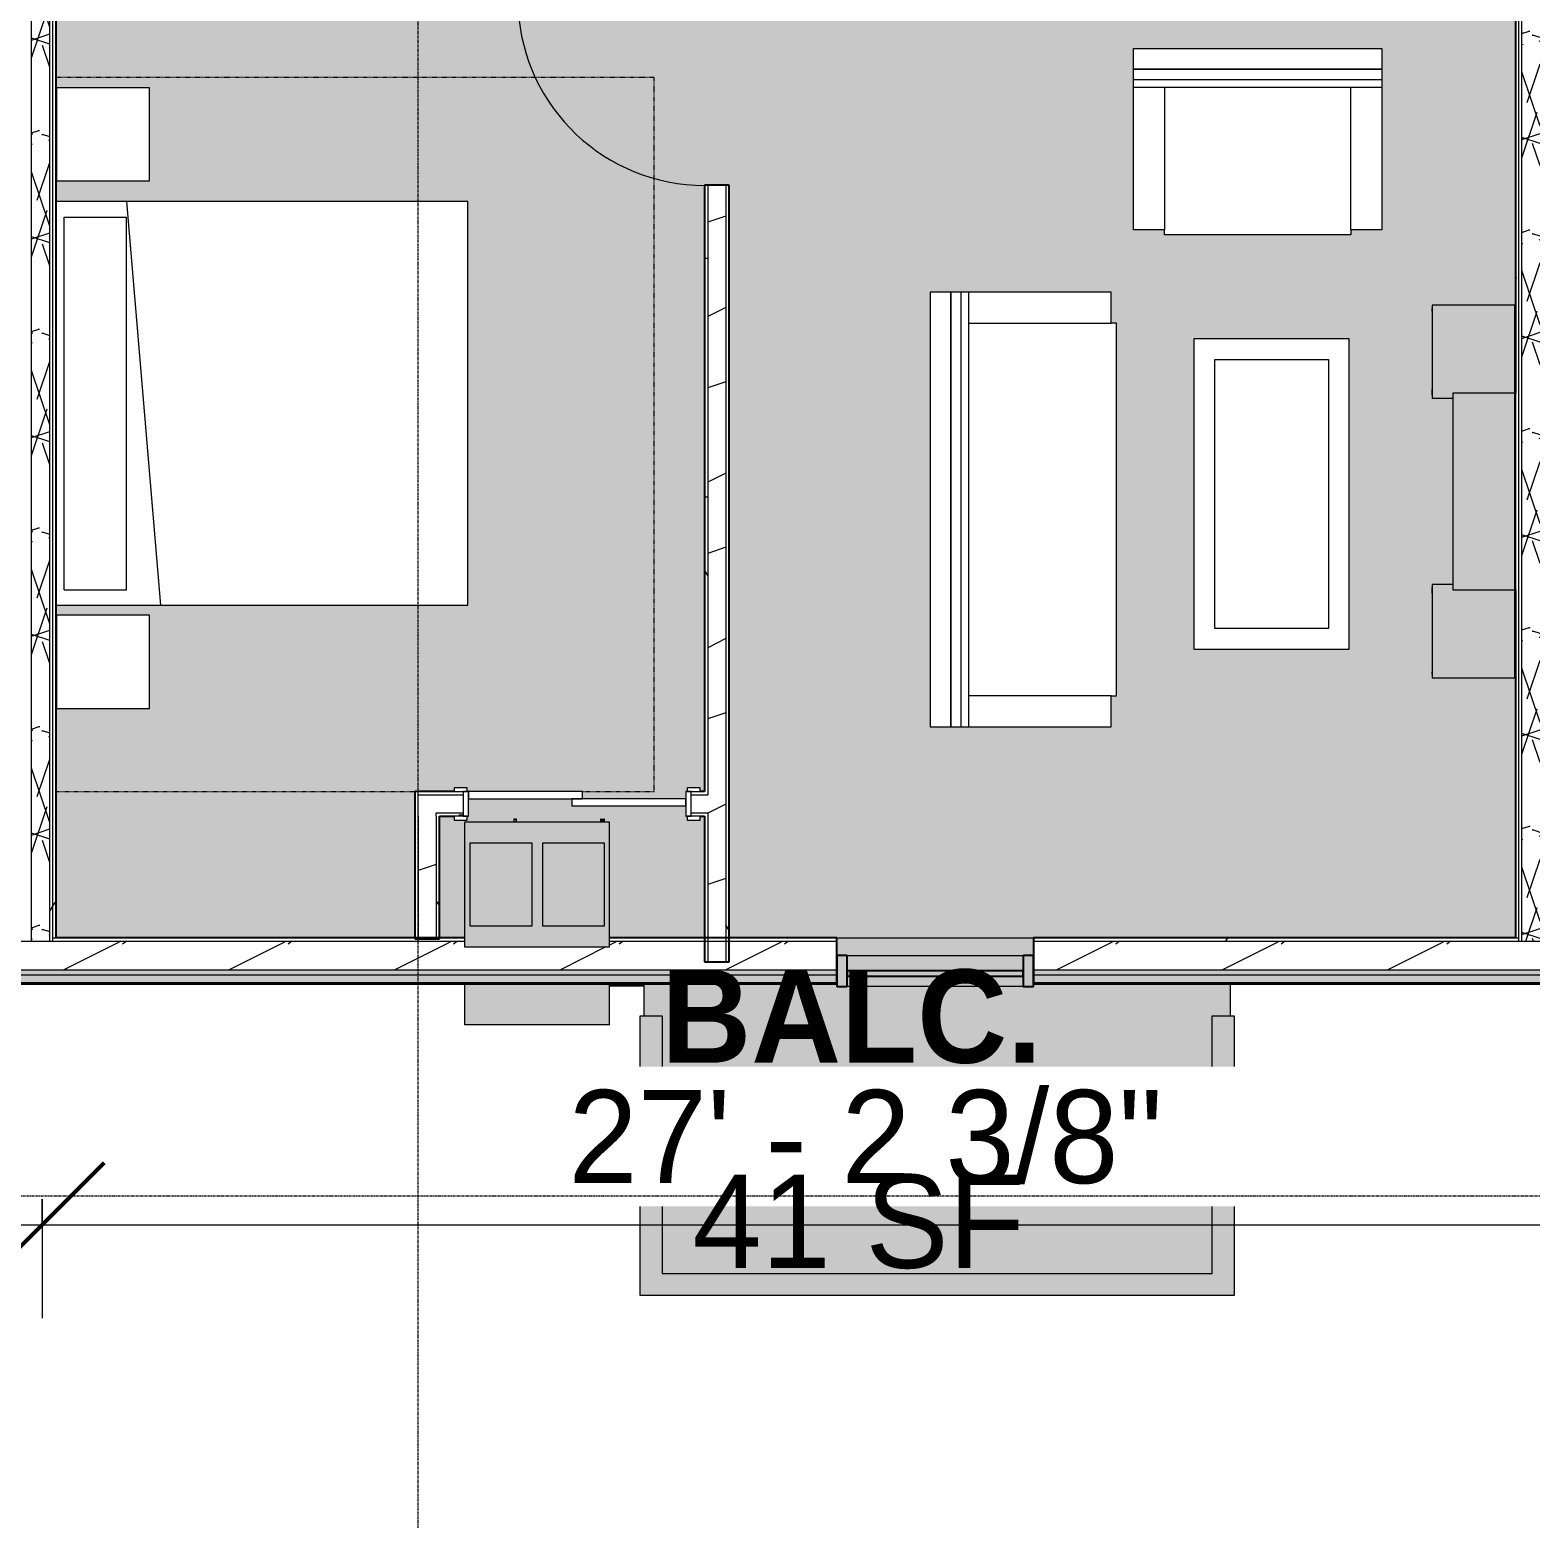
# Model space of a CAD drawing. Header units: inches. Extents: x -4414 to -113, y 9396 to 12816.
# Drawn here: x -3216.2 to -2926.2, y 11138.2 to 11425.9 of the extents above; entities that cross this region are included whole.
import ezdxf

# ---------------------------------------------------------------- set-up
doc = ezdxf.new("R2010")
doc.units = ezdxf.units.IN
doc.header["$MEASUREMENT"] = 0
doc.linetypes.add('Dash 1_16_', pattern=[0.125, 0.0625, -0.0625])
doc.linetypes.add('Grid Line 1_2_', pattern=[0.875, 0.5, -0.125, 0.125, -0.125])
for name, color, linetype, lineweight in [('0-1', 7, 'Continuous', 5), ('0-2', 7, 'Continuous', 9), ('A-ANNO-DIMS', 211, 'Continuous', 9), ('A-ANNO-DIMS-192', 211, 'Continuous', 9), ('A-AREA-2', 130, 'Continuous', 50), ('A-AREA-IDEN', 2, 'Continuous', 9), ('A-AREA-PATT-4', 41, 'Continuous', 9), ('A-DOOR-1', 7, 'Continuous', 9), ('A-DOOR-2', 90, 'Continuous', 13), ('A-DOOR-FRAM-1', 90, 'Continuous', 13), ('A-FLOR', 192, 'Continuous', 9), ('A-FLOR-3', 192, 'Continuous', 5), ('A-GENM', 5, 'Continuous', 9), ('A-GENM-1', 5, 'Continuous', 25), ('A-WALL', 113, 'Continuous', 9), ('A-WALL-3', 250, 'Continuous', 25), ('A-WALL-4', 7, 'Continuous', 9), ('A-WALL-5', 113, 'Continuous', 5), ('A-WALL-6', 113, 'Continuous', 25), ('A-WALL-PATT-1', 8, 'Continuous', 9), ('A-WALL-PATT-2', 7, 'Continuous', 9), ('A-WALL-PATT-3', 111, 'Continuous', 9), ('I-FURN', 30, 'Continuous', 9), ('I-FURN-1', 7, 'Continuous', 9), ('I-FURN-2', 9, 'Continuous', 9), ('I-FURN-HDLN-1', 9, 'Dash 1_16_', 9), ('I-WALL-1', 2, 'Continuous', 25), ('M-EQPM-1', 8, 'Continuous', 9), ('M-EQPM-2', 7, 'Continuous', 9), ('S-GRID-1', 1, 'Grid Line 1_2_', 9)]:
    doc.layers.add(name, color=color, linetype=linetype, lineweight=lineweight)
doc.layers.add('A-AREA-PATT-2', color=7, linetype='Continuous', lineweight=9, transparency=0.9)
doc.styles.add('Century Gothic', font='ufonts.com_century-gothic.ttf', dxfattribs={"height": 18})
doc.styles.add('Century Gothic_B', font='GOTHICB.TTF', dxfattribs={"height": 18})
doc.dimstyles.new('OD__1_8__Tol__', dxfattribs={"dimscale": 12, "dimtxt": 18.795029, "dimasz": 2, "dimexe": 1.5, "dimexo": 1, "dimgap": 0.25, "dimtad": 1, "dimdec": 3, "dimrnd": 0.125, "dimzin": 3, "dimdsep": 46, "dimlunit": 4, "dimtxsty": 'Century Gothic', "dimblk1": 'OBLIQUE', "dimblk2": 'OBLIQUE', "dimsah": 1, "dimcen": 0.09, "dimdle": 1.5, "dimazin": 0, "dimtfac": 1, "dimtdec": 4, "dimtix": 1, "dimtmove": 0, "dimatfit": 3, "dimfxl": 1, "dimtvp": 1, "dimtfill": 1, "dimfrac": 2, "dimtolj": 1, "dimtzin": 0, "dimarcsym": 2})
pattern_1 = [(0, (0, 0), (61.44, 15.36), [2.534, -43.546, 2.534, -43.546, -245.76]), (0, (0, 0), (61.44, 15.36), [-92.16, 2.534, -89.626, 2.534, -43.546, -107.52]), (0, (0, 0), (61.44, 15.36), [-230.4, 2.534, -28.186, 2.534, -74.266]), (120, (23.04, 7.68), (-44.02215, 45.5286), [2.534, -43.546, 2.534, -43.546, -245.76]), (120, (23.04, 7.68), (-44.02215, 45.5286), [-92.16, 2.534, -89.626, 2.534, -43.546, -107.52]), (120, (23.04, 7.68), (-44.02215, 45.5286), [-230.4, 2.534, -28.186, 2.534, -74.266]), (240, (30.72, 38.4), (-17.41785, -60.8886), [2.534, -43.546, 2.534, -43.546, -245.76]), (240, (30.72, 38.4), (-17.41785, -60.8886), [-92.16, 2.534, -89.626, 2.534, -43.546, -107.52]), (240, (30.72, 38.4), (-17.41785, -60.8886), [-230.4, 2.534, -28.186, 2.534, -74.266])]
pattern_2 = [(216.87, (12.795, 31.987), (95.9612857, 63.9749714), [15.994, -143.942]), (206.565, (31.987, 22.391), (-31.986981, -31.986924), [35.763, -35.763]), (198.435, (31.987, 6.397), (-63.974746, -31.987128), [20.231, -80.922])]
pattern_3 = [(161.57, (0.96, 0.96), (-7.6802237, -0.0009796), [0, -54.643, 6.067, 0]), (18.43, (-0.96, 0.96), (-7.6802237, 0.0009796), [0, -54.643, 6.067, 0]), (108.43, (0.96, 0.96), (3.8382953, -19.2013653), [18.211, -42.499]), (71.57, (-0.96, 0.96), (3.8382953, 19.2013653), [18.211, -42.499])]

# ---------------------------------------------------------------- blocks, each defined once
blk = doc.blocks.new('Bed-Standard - King 78_ x 80_-V15-FLOOR PLAN - 2ND FLOOR')
at = {"layer": 'I-FURN-1'}
for p, q in [((-28.31, 37.75), (-28.31, -41.8)), ((49.69, -41.8), (49.69, 37.75)), ((-25.31, 36.2), (-25.31, 24.2)), ((-25.31, 36.2), (46.69, 36.2)), ((46.69, 36.2), (46.69, 24.2)), ((49.69, 24.2), (-28.31, 17.63)), ((-25.31, 24.2), (46.69, 24.2)), ((-28.31, -41.8), (49.69, -41.8))]:
    blk.add_line(p, q, dxfattribs=at)
at = {"layer": 'I-FURN-HDLN-1'}
for p, q in [((-64.31, 37.75), (-64.31, -31.55)), ((73.69, -77.8), (73.69, 37.75)), ((-64.31, -63.93), (-64.31, -77.8)), ((-64.31, -77.8), (73.69, -77.8))]:
    blk.add_line(p, q, dxfattribs=at)
blk = doc.blocks.new('Table-Night Stand - 18_ x 18_ x 24_-1352623-FLOOR PLAN - 2ND FLOOR')
at = {"layer": 'I-FURN-1'}
for p, q in [((18.15, 18), (0.15, 18)), ((0.15, 18), (0.15, 0)), ((18.15, 0), (18.15, 18)), ((0.15, 0), (18.15, 0))]:
    blk.add_line(p, q, dxfattribs=at)
blk = doc.blocks.new('Single-Flush - 36_ x 84_-1372839-FLOOR PLAN - 2ND FLOOR')
at = {"layer": 'A-DOOR-1'}
blk.add_arc((18, 2.37), 36.07, 93.1789, 180, dxfattribs=at)
at = {"layer": 'A-DOOR-2'}
for p, q in [((16, 2.37), (16, 38.39)), ((18, 38.39), (16, 38.39)), ((18, 2.37), (18, 38.39)), ((18, 2.37), (16, 2.37))]:
    blk.add_line(p, q, dxfattribs=at)
blk = doc.blocks.new('HVAC_SPVU_AlliedAir_MGE4 - HVAC_SPVU_AlliedAir_MGE4-V112-FLOOR PLAN - 2ND FLOOR')
at = {"layer": 'M-EQPM-1'}
for points in [[(-10.06, 27.12), (-14, 27.12), (-14, 19.2), (14, 19.2), (14, 27.12)], [(-12.81, -12.13), (-12.89, -12.13), (-12.81, -12.63), (-12.36, -12.63), (-12.44, -12.13), (-12.72, -12.13)], [(4.19, -12.13), (4.25, -12.63), (4.31, -12.63), (4.25, -12.13)]]:
    blk.add_hatch(color=256, dxfattribs=at).paths.add_polyline_path(points, flags=0)
h = blk.add_hatch(color=256, dxfattribs=at)
h.paths.add_polyline_path([(14, 12.12), (-14, 12.12), (-14, -12.13), (14, -12.13), (14, 10.95)], flags=0)
h.paths.add_polyline_path([(-1, 8), (-1, -8), (-13, -8), (-13, 8), (-10.06, 8)], flags=0)
h.paths.add_polyline_path([(13, 8), (13, -8), (1, -8), (1, 8)], flags=0)
h = blk.add_hatch(color=256, dxfattribs=at)
h.paths.add_polyline_path([(-13, 8), (-13, -8), (-1, -8), (-1, 8), (-10.06, 8)], flags=0)
h.paths.add_polyline_path([(13, 8), (1, 8), (1, -8), (13, -8), (13, 4.53)], flags=0)
at = {"layer": 'M-EQPM-2'}
for p, q in [((-14, 27.12), (14, 27.12)), ((-14, 27.12), (-14, 19.2)), ((14, 27.12), (14, 19.2)), ((-14, 12.12), (14, 12.12)), ((-14, 12.12), (-14, -12.13)), ((14, 12.12), (14, -12.13)), ((-1, 8), (-13, 8)), ((-13, 8), (-13, -8)), ((-1, -8), (-1, 8)), ((13, 8), (1, 8)), ((1, 8), (1, -8)), ((13, -8), (13, 8)), ((-13, -8), (-1, -8)), ((1, -8), (13, -8)), ((14, -12.13), (-14, -12.13)), ((-13, -12.13), (-13, -12.63)), ((-12.25, -12.63), (-13, -12.63)), ((-13, -12.63), (-12.89, -12.63)), ((-12.36, -12.63), (-12.25, -12.63)), ((-12.25, -12.63), (-12.25, -12.13)), ((4, -12.13), (4, -12.63)), ((4.5, -12.63), (4, -12.63)), ((4, -12.63), (4.19, -12.63)), ((4.31, -12.63), (4.5, -12.63)), ((4.5, -12.63), (4.5, -12.13))]:
    blk.add_line(p, q, dxfattribs=at)
blk = doc.blocks.new('FOLDING_SLIDING CLOSET - 42_ x 80_-1372874-FLOOR PLAN - 2ND FLOOR')
at = {"layer": 'A-DOOR-1'}
for p, q in [((-21.25, 3), (-23.75, 3)), ((-23.75, 3), (-23.75, 2.25)), ((-21.25, 2.25), (-21.25, 3)), ((23.75, 3), (21.25, 3)), ((21.25, 3), (21.25, 2.25)), ((23.75, 2.25), (23.75, 3)), ((-23.75, 2.25), (-21.25, 2.25)), ((21.25, 2.25), (23.75, 2.25)), ((-21.25, -2.5), (-23.75, -2.5)), ((-23.75, -2.5), (-23.75, -3.25)), ((-21.25, -3.25), (-21.25, -2.5)), ((23.75, -2.5), (21.25, -2.5)), ((21.25, -2.5), (21.25, -3.25)), ((23.75, -3.25), (23.75, -2.5)), ((-23.75, -3.25), (-21.25, -3.25)), ((21.25, -3.25), (23.75, -3.25))]:
    blk.add_line(p, q, dxfattribs=at)
at = {"layer": 'A-DOOR-2'}
for p, q in [((1, 2.25), (-21, 2.25)), ((-21, 2.25), (-21, 0.88)), ((-21, 0.88), (1, 0.88)), ((21, 0.88), (-1, 0.88)), ((-1, 0.88), (-1, -0.5)), ((1, 0.88), (1, 2.25)), ((21, -0.5), (21, 0.88)), ((-1, -0.5), (21, -0.5))]:
    blk.add_line(p, q, dxfattribs=at)
at = {"layer": 'A-DOOR-FRAM-1'}
for p, q in [((-21, 2.25), (-22, 2.25)), ((-22, 2.25), (-22, -2.5)), ((-21, -2.5), (-21, 2.25)), ((21, 2.25), (21, -2.5)), ((22, 2.25), (21, 2.25)), ((22, -2.5), (22, 2.25)), ((-22, -2.5), (-21, -2.5)), ((21, -2.5), (22, -2.5))]:
    blk.add_line(p, q, dxfattribs=at)
blk = doc.blocks.new('Entertainment_Center_14771 - Entertainment_Center_14771-V123-FLOOR PLAN - 2ND FLOOR')
at = {"layer": 'I-FURN-2'}
for points in [[(-19, 6.12), (-36, 6.12), (-36, 6), (-19, 6)], [(-18, -10), (-18, -6), (-19, -6), (-19, 6), (-36, 6), (-36, -10), (-19, -10)], [(19, 6), (19, 6.12), (-19, 6.12), (-19, 6), (18, 6)], [(19, -6), (19, 6), (-19, 6), (-19, -6), (-5.61, -6)], [(36, 2.01), (36, 6), (19, 6), (19, -6), (18, -6), (18, -10), (36, -10), (36, -6)], [(36, 6), (36, 6.12), (19, 6.12), (19, 6), (35, 6)]]:
    blk.add_hatch(color=256, dxfattribs=at).paths.add_polyline_path(points, flags=0)
at = {"layer": 'I-FURN-1'}
for p, q in [((-36, 6), (-36, 6.12)), ((-19, 6), (-36, 6)), ((-19, 6), (-36, 6)), ((-36, 6), (-36, -10)), ((-19, 6.12), (19, 6.12)), ((-19, 6), (-19, 6.12)), ((19, 6), (-19, 6)), ((19, 6), (-19, 6)), ((-19, 6), (-19, -6)), ((19, 6.12), (19, 6)), ((36, 6), (19, 6)), ((19, -6), (19, 6)), ((36, 6), (19, 6)), ((36, 6), (36, 6.12)), ((36, -10), (36, 6)), ((-19, -6), (19, -6)), ((-18, -10), (-18, -6)), ((18, -6), (18, -10)), ((-36, -10), (-18, -10)), ((-35.34, -10.03), (-34.85, -10.03)), ((-35.34, -10.03), (-34.85, -10.03)), ((-34.85, -10.03), (-34.85, -10)), ((-34.85, -10.03), (-34.85, -10)), ((-19.66, -10), (-19.66, -10.03)), ((-19.66, -10.03), (-18.66, -10.03)), ((-18.66, -10.03), (-18.66, -10)), ((18, -10), (36, -10)), ((18.66, -10), (18.66, -10.03)), ((18.66, -10.03), (19.66, -10.03)), ((19.66, -10.03), (19.66, -10)), ((34.85, -10), (34.85, -10.03)), ((34.85, -10), (34.85, -10.03)), ((34.85, -10.03), (35.34, -10.03)), ((34.85, -10.03), (35.34, -10.03))]:
    blk.add_line(p, q, dxfattribs=at)
blk = doc.blocks.new('Couch-Both_Arms-Generic - 1-1352606-FLOOR PLAN - 2ND FLOOR')
at = {"layer": 'I-FURN'}
for p, q in [((-42, 13.5), (42, 13.5)), ((42, 13.5), (-42, 13.5)), ((-42, 13.5), (-42, 10)), ((42, 10), (42, 13.5)), ((-42, 11.5), (42, 11.5)), ((-42, 10), (-42, -17.5)), ((-42, 10), (42, 10)), ((-36, -17.5), (-36, 10)), ((36, 10), (36, -17.5)), ((42, -17.5), (42, 10)), ((-42, -17.5), (-36, -17.5)), ((-36, -17.5), (-36, -18.5)), ((-36, -18.5), (36, -18.5)), ((36, -18.5), (36, -17.5)), ((36, -17.5), (42, -17.5))]:
    blk.add_line(p, q, dxfattribs=at)
at = {"layer": 'I-FURN-1'}
for p, q in [((42, 17.5), (-42, 17.5)), ((-42, 17.5), (-42, 13.5)), ((42, 13.5), (42, 17.5))]:
    blk.add_line(p, q, dxfattribs=at)
blk = doc.blocks.new('Table-Coffee - one-1352608-FLOOR PLAN - 2ND FLOOR')
at = {"layer": 'I-FURN-1'}
for p, q in [((30.72, 18.75), (-29.28, 18.75)), ((-29.28, 18.75), (-29.28, -11.25)), ((30.72, -11.25), (30.72, 18.75)), ((-25.28, -7.25), (-25.28, 14.75)), ((-25.28, 14.75), (26.72, 14.75)), ((26.72, 14.75), (26.72, -7.25)), ((26.72, -7.25), (-25.28, -7.25)), ((-29.28, -11.25), (30.72, -11.25))]:
    blk.add_line(p, q, dxfattribs=at)
blk = doc.blocks.new('Couch-Both_Arms-Generic - 2-1523460-FLOOR PLAN - 2ND FLOOR')
at = {"layer": 'I-FURN'}
for p, q in [((-24, 17.5), (-18, 17.5)), ((-24, -10), (-24, 17.5)), ((-18, 18.5), (18, 18.5)), ((-18, 17.5), (-18, 18.5)), ((-18, 17.5), (-18, -10)), ((18, 18.5), (18, 17.5)), ((18, 17.5), (24, 17.5)), ((18, -10), (18, 17.5)), ((24, 17.5), (24, -10)), ((-24, -10), (24, -10)), ((-24, -13.5), (-24, -10)), ((-24, -11.5), (24, -11.5)), ((24, -10), (24, -13.5)), ((-24, -13.5), (24, -13.5)), ((24, -13.5), (-24, -13.5))]:
    blk.add_line(p, q, dxfattribs=at)
at = {"layer": 'I-FURN-1'}
for p, q in [((-24, -17.5), (-24, -13.5)), ((24, -13.5), (24, -17.5)), ((24, -17.5), (-24, -17.5))]:
    blk.add_line(p, q, dxfattribs=at)
blk = doc.blocks.new('1750 Ox - Unit Layouts_rvt-1-FLOOR PLAN - 2ND FLOOR')
at = {"layer": 'A-WALL-PATT-1'}
h = blk.add_hatch(dxfattribs=at)
h.set_pattern_fill('FP_1', color=256, style=0, pattern_type=2)
h.set_pattern_definition(pattern_2)
h.paths.add_polyline_path([(-3082.26, 11249.83), (-3081.77, 11249.83), (-3081.77, 11395.94), (-3085.27, 11395.94), (-3085.27, 11249.83)], flags=0)
h.paths.add_polyline_path([(-3081.77, 11431.94), (-3081.77, 11508.46), (-3085.27, 11508.46), (-3085.27, 11431.94)], flags=0)
h = blk.add_hatch(dxfattribs=at)
h.set_pattern_fill('FP_1', color=256, style=0, pattern_type=2)
h.set_pattern_definition(pattern_2)
h.paths.add_polyline_path([(-3085.9, 11274.62), (-3085.27, 11274.62), (-3085.27, 11278.12), (-3088.5, 11278.12), (-3088.5, 11274.62)], flags=0)
h.paths.add_polyline_path([(-3137.75, 11274.62), (-3132.5, 11274.62), (-3132.5, 11278.12), (-3141.25, 11278.12), (-3141.25, 11274.62)], flags=0)
h = blk.add_hatch(dxfattribs=at)
h.set_pattern_fill('FP_1', color=256, style=0, pattern_type=2)
h.set_pattern_definition(pattern_2)
h.paths.add_polyline_path([(-3141.25, 11250.45), (-3137.75, 11250.45), (-3137.75, 11274.62), (-3141.25, 11274.62), (-3141.25, 11256.25)], flags=0)
at = {"layer": 'A-WALL-PATT-2'}
h = blk.add_hatch(dxfattribs=at)
h.set_pattern_fill('FP_2', color=256, style=0, pattern_type=2)
h.set_pattern_definition(pattern_1)
h.paths.add_polyline_path([(-3081.77, 11250.45), (-3081.15, 11250.45), (-3081.15, 11395.94), (-3081.77, 11395.94), (-3081.77, 11256.25)], flags=0)
h.paths.add_polyline_path([(-3081.77, 11431.94), (-3081.15, 11431.94), (-3081.15, 11511.96), (-3081.77, 11511.96), (-3081.77, 11471.53)], flags=0)
h = blk.add_hatch(dxfattribs=at)
h.set_pattern_fill('FP_2', color=256, style=0, pattern_type=2)
h.set_pattern_definition(pattern_1)
h.paths.add_polyline_path([(-3085.38, 11250.45), (-3085.27, 11250.45), (-3085.27, 11274.62), (-3085.9, 11274.62), (-3085.9, 11250.45)], flags=0)
h.paths.add_polyline_path([(-3085.9, 11278.12), (-3085.27, 11278.12), (-3085.27, 11395.94), (-3085.9, 11395.94), (-3085.9, 11278.74)], flags=0)
h.paths.add_polyline_path([(-3085.27, 11431.94), (-3085.27, 11435.56), (-3085.9, 11435.56), (-3085.9, 11431.94)], flags=0)
h.paths.add_polyline_path([(-3085.27, 11439.06), (-3085.27, 11472.01), (-3085.9, 11472.01), (-3085.9, 11439.06)], flags=0)
h.paths.add_polyline_path([(-3085.9, 11475.51), (-3085.27, 11475.51), (-3085.27, 11507.84), (-3085.9, 11507.84), (-3085.9, 11476.14)], flags=0)
h = blk.add_hatch(dxfattribs=at)
h.set_pattern_fill('FP_2', color=256, style=0, pattern_type=2)
h.set_pattern_definition(pattern_1)
h.paths.add_polyline_path([(-3134.25, 11273.99), (-3132.5, 11273.99), (-3132.5, 11274.62), (-3137.75, 11274.62), (-3137.75, 11273.99), (-3137.12, 11273.99)], flags=0)
h.paths.add_polyline_path([(-3088.5, 11273.99), (-3085.9, 11273.99), (-3085.9, 11274.62), (-3088.5, 11274.62)], flags=0)
h = blk.add_hatch(dxfattribs=at)
h.set_pattern_fill('FP_2', color=256, style=0, pattern_type=2)
h.set_pattern_definition(pattern_1)
h.paths.add_polyline_path([(-3137.12, 11250.45), (-3137.12, 11273.99), (-3137.75, 11273.99), (-3137.75, 11250.45), (-3137.3, 11250.45)], flags=0)
at = {"layer": 'A-WALL-3'}
for p, q in [((-3081.15, 11395.94), (-3085.9, 11395.94)), ((-3085.9, 11395.94), (-3085.9, 11278.74)), ((-3081.15, 11245.83), (-3081.15, 11395.94)), ((-3134.25, 11278.74), (-3141.87, 11278.74)), ((-3141.87, 11278.74), (-3141.87, 11278.12)), ((-3141.87, 11278.12), (-3141.87, 11273.99)), ((-3085.9, 11278.74), (-3086.75, 11278.74)), ((-3141.87, 11273.99), (-3141.87, 11250.26)), ((-3137.12, 11273.99), (-3134.25, 11273.99)), ((-3137.12, 11250.26), (-3137.12, 11273.99)), ((-3086.75, 11273.99), (-3085.9, 11273.99)), ((-3085.9, 11273.99), (-3085.9, 11245.83)), ((-3141.87, 11250.26), (-3137.12, 11250.26)), ((-3085.9, 11245.83), (-3081.15, 11245.83))]:
    blk.add_line(p, q, dxfattribs=at)
at = {"layer": 'A-WALL-4'}
for p, q in [((-3085.27, 11395.94), (-3085.27, 11278.12)), ((-3081.77, 11395.94), (-3081.77, 11245.83)), ((-3141.25, 11278.12), (-3132.5, 11278.12)), ((-3141.25, 11274.62), (-3141.25, 11278.12)), ((-3088.5, 11278.12), (-3085.9, 11278.12)), ((-3085.9, 11278.12), (-3085.27, 11278.12)), ((-3141.25, 11273.99), (-3141.25, 11274.62)), ((-3141.25, 11273.99), (-3141.25, 11250.26)), ((-3137.75, 11274.62), (-3132.5, 11274.62)), ((-3137.75, 11273.99), (-3137.75, 11274.62)), ((-3137.75, 11273.99), (-3137.75, 11250.26)), ((-3088.5, 11274.62), (-3085.9, 11274.62)), ((-3085.9, 11274.62), (-3085.27, 11274.62)), ((-3085.27, 11274.62), (-3085.27, 11245.83))]:
    blk.add_line(p, q, dxfattribs=at)
at = {"layer": '0-2'}
for name, p, rotation in [('Single-Flush - 36_ x 84_-1372839-FLOOR PLAN - 2ND FLOOR', (-3083.52, 11413.94), 89.99999999999861), ('Couch-Both_Arms-Generic - 2-1523460-FLOOR PLAN - 2ND FLOOR', (-2978.97, 11404.8), 180), ('Bed-Standard - King 78_ x 80_-V15-FLOOR PLAN - 2ND FLOOR', (-3173.42, 11343.06), 89.99999999999959), ('Table-Night Stand - 18_ x 18_ x 24_-1352623-FLOOR PLAN - 2ND FLOOR', (-3193.13, 11396.6), 89.99999999999959), ('Couch-Both_Arms-Generic - 1-1352606-FLOOR PLAN - 2ND FLOOR', (-3024.8, 11333.24), 89.9999999999907), ('Entertainment_Center_14771 - Entertainment_Center_14771-V123-FLOOR PLAN - 2ND FLOOR', (-2935.3, 11336.75), 269.9999999999931), ('Table-Coffee - one-1352608-FLOOR PLAN - 2ND FLOOR', (-2980.05, 11336.96), 269.9999999999945), ('Table-Night Stand - 18_ x 18_ x 24_-1352623-FLOOR PLAN - 2ND FLOOR', (-3193.13, 11294.66), 89.99999999999959), ('HVAC_SPVU_AlliedAir_MGE4 - HVAC_SPVU_AlliedAir_MGE4-V112-FLOOR PLAN - 2ND FLOOR', (-3118.22, 11260.78), 180)]:
    blk.add_blockref(name, p, dxfattribs=dict(at, rotation=rotation))
blk.add_blockref('FOLDING_SLIDING CLOSET - 42_ x 80_-1372874-FLOOR PLAN - 2ND FLOOR', (-3110.5, 11276.49), dxfattribs=at)
blk = doc.blocks.new('_THE_ WINDOW _ DOOR - Window - 2nd _ 3rd Floors-1743934-FLOOR PLAN - 2ND FLOOR')
at = {"layer": 'A-GENM'}
h = blk.add_hatch(color=256, dxfattribs=at)
h.paths.add_polyline_path([(-19.0125, 4.9375), (-19.0125, -1.0625), (-17.0125, -1.0625), (-17.0125, 4.9375)], flags=0)
h.paths.add_polyline_path([(17.0125, 4.9375), (17.0125, -1.0625), (19.0125, -1.0625), (19.0125, 4.9375)], flags=0)
h = blk.add_hatch(color=256, dxfattribs=at)
h.paths.add_polyline_path([(-17.0125, 4.9375), (-17.0125, 2.9375), (17.0125, 2.9375), (17.0125, 4.9375), (-7.5854, 4.9375)], flags=0)
h.paths.add_polyline_path([(17.0125, 1.9375), (-17.0125, 1.875), (-17.0125, -1.0625), (17.0125, -1.0625), (17.0125, 1.875)], flags=0)
blk.add_hatch(color=256, dxfattribs=at).paths.add_polyline_path([(17.0125, 2.9375), (-17.0125, 2.9375), (-17.0125, 1.9375), (17.0125, 1.9375), (17.0125, 2.6875)], flags=0)
for p, q in [((-17.0125, 4.9375), (17.0125, 4.9375)), ((17.0125, -1.0625), (-17.0125, -1.0625))]:
    blk.add_line(p, q, dxfattribs=at)
at = {"layer": 'A-GENM-1'}
for p, q in [((-17.0125, 4.9375), (-19.0125, 4.9375)), ((-19.0125, 4.9375), (-19.0125, -1.0625)), ((-17.0125, -1.0625), (-17.0125, 4.9375)), ((17.0125, 2.9375), (-17.0125, 2.9375)), ((-17.0125, 2.9375), (-17.0125, 1.9375)), ((19.0125, 4.9375), (17.0125, 4.9375)), ((17.0125, 4.9375), (17.0125, -1.0625)), ((17.0125, 1.9375), (17.0125, 2.9375)), ((19.0125, -1.0625), (19.0125, 4.9375)), ((-17.0125, 1.9375), (17.0125, 1.9375)), ((-19.0125, -1.0625), (-17.0125, -1.0625)), ((17.0125, -1.0625), (19.0125, -1.0625))]:
    blk.add_line(p, q, dxfattribs=at)
blk = doc.blocks.new('DIMBLOCK1-FLOOR PLAN - 2ND FLOOR')
at = {"layer": 'A-ANNO-DIMS-192', "lineweight": 50}
for p, q in [((-3405.92, 11195.01), (-3393.92, 11207.01)), ((-3213.92, 11195.01), (-3201.92, 11207.01)), ((-3405.92, 11195.01), (-3417.92, 11183.01)), ((-3213.92, 11195.01), (-3225.92, 11183.01))]:
    blk.add_line(p, q, dxfattribs=at)
at = {"layer": 'A-ANNO-DIMS-192'}
for p, q in [((-3405.92, 11199.98), (-3405.92, 11177.01)), ((-3405.92, 11195.01), (-3405.92, 11199.98)), ((-3213.92, 11199.98), (-3213.92, 11177.01)), ((-3213.92, 11195.01), (-3213.92, 11199.98)), ((-3423.92, 11195.01), (-3213.92, 11195.01))]:
    blk.add_line(p, q, dxfattribs=at)
at = {"layer": 'A-ANNO-DIMS-192', "color": 0, "insert": (-3348.41, 11221.08), "char_height": 18, "width": 92.3641, "attachment_point": 1, "line_spacing_factor": 0.984502, "style": 'Century Gothic', "bg_fill": 3, "box_fill_scale": 1.25, "bg_fill_color": 256, "bg_fill_true_color": 13158600, "bg_fill_transparency": 0}
blk.add_mtext('16\' - 0"', dxfattribs=at)
blk = doc.blocks.new('_Oblique')
at = {"color": 0, "linetype": 'ByBlock', "lineweight": -2}
blk.add_line((-0.5, -0.5), (0.5, 0.5), dxfattribs=at)
blk = doc.blocks.new('DIMBLOCK2-FLOOR PLAN - 2ND FLOOR')
at = {"layer": 'A-ANNO-DIMS-192', "lineweight": 50}
for p, q in [((-3213.92, 11195.01), (-3201.92, 11207.01)), ((-2887.52, 11195.01), (-2875.52, 11207.01)), ((-3213.92, 11195.01), (-3225.92, 11183.01)), ((-2887.52, 11195.01), (-2899.52, 11183.01))]:
    blk.add_line(p, q, dxfattribs=at)
at = {"layer": 'A-ANNO-DIMS-192'}
for p, q in [((-3213.92, 11199.98), (-3213.92, 11177.01)), ((-3213.92, 11195.01), (-3213.92, 11199.98)), ((-2887.52, 11199.98), (-2887.52, 11177.01)), ((-2887.52, 11195.01), (-2887.52, 11199.98)), ((-3213.92, 11195.01), (-2887.52, 11195.01))]:
    blk.add_line(p, q, dxfattribs=at)
at = {"layer": 'A-ANNO-DIMS-192', "color": 0, "insert": (-3112.18, 11221.08), "char_height": 18, "width": 147.4962, "attachment_point": 1, "line_spacing_factor": 0.984502, "style": 'Century Gothic', "bg_fill": 3, "box_fill_scale": 1.25, "bg_fill_color": 256, "bg_fill_true_color": 13158600, "bg_fill_transparency": 0}
blk.add_mtext('27\' - 2 3/8"', dxfattribs=at)

msp = doc.modelspace()

# ---------------------------------------------------------------- hatches: boundary and pattern name
at = {"layer": 'A-AREA-PATT-2'}
msp.add_hatch(color=256, dxfattribs=at).paths.add_polyline_path([(-3079.015845, 11185.639396), (-2987.773737, 11185.639396), (-2987.773737, 11235.389396), (-2985.648737, 11235.389396), (-2985.648737, 11241.389396), (-3022.298737, 11241.389396), (-3022.298737, 11241.076896), (-3060.323737, 11241.076896), (-3060.323737, 11241.389396), (-3096.223737, 11241.389396), (-3096.223737, 11235.389396), (-3094.098737, 11235.389396), (-3094.098737, 11185.639396)], flags=0)
at = {"layer": 'A-AREA-PATT-4'}
h = msp.add_hatch(color=256, dxfattribs=at)
h.paths.add_polyline_path([(-3081.673737, 11644.989396), (-3079.923737, 11644.989396), (-3079.923737, 11608.989396), (-3081.673737, 11608.989396), (-3081.673737, 11644.614396)], flags=0)
h.paths.add_polyline_path([(-3079.015845, 11250.451896), (-2929.173737, 11250.451896), (-2929.173737, 11300.749664), (-2945.298737, 11300.749664), (-2945.298737, 11318.749664), (-2941.298737, 11318.749664), (-2941.298737, 11354.749664), (-2945.298737, 11354.749664), (-2945.298737, 11372.749664), (-2929.173737, 11372.749664), (-2929.173737, 11514.364396), (-2961.272284, 11514.364396), (-2961.272284, 11503.457326), (-2977.772284, 11503.457326), (-2977.772284, 11514.364396), (-2985.272284, 11514.364396), (-2985.272284, 11503.457326), (-3001.772284, 11503.457326), (-3001.772284, 11514.364396), (-3009.272284, 11514.364396), (-3009.272284, 11503.457326), (-3025.772284, 11503.457326), (-3025.772284, 11514.364396), (-3042.670053, 11514.364396), (-3042.670053, 11550.364396), (-3035.118601, 11550.364396), (-3035.118601, 11551.792546), (-3034.92175, 11551.989396), (-3034.025655, 11551.989396), (-3034.025655, 11552.239396), (-3030.162694, 11552.239396), (-3030.162694, 11552.489396), (-3028.45792, 11552.489396), (-3028.45792, 11552.239396), (-3018.968565, 11552.239396), (-3018.968565, 11552.489396), (-3018.378014, 11552.489396), (-3018.378014, 11552.239396), (-3017.787463, 11552.239396), (-3017.787463, 11552.489396), (-3017.196912, 11552.489396), (-3017.196912, 11552.239396), (-3016.606361, 11552.239396), (-3016.606361, 11552.489396), (-3016.01581, 11552.489396), (-3016.01581, 11552.239396), (-3015.425258, 11552.239396), (-3015.425258, 11552.489396), (-3014.834707, 11552.489396), (-3014.834707, 11552.239396), (-3012.211533, 11552.239396), (-3012.190451, 11551.989396), (-3011.262201, 11551.936146), (-3011.118601, 11551.792546), (-3011.118601, 11550.364396), (-2953.118601, 11550.364396), (-2953.118601, 11581.459225), (-2953.493601, 11581.459225), (-2953.493601, 11605.459225), (-2953.118601, 11605.459225), (-2953.118601, 11619.989396), (-2989.368601, 11619.989396), (-2989.368601, 11611.989396), (-3025.118601, 11611.989396), (-3025.118601, 11641.989396), (-2989.368601, 11641.989396), (-2989.368601, 11643.989396), (-3043.673737, 11643.989396), (-3043.673737, 11644.989396), (-3045.673737, 11644.989396), (-3045.673737, 11646.926896), (-3081.673737, 11646.926896), (-3081.673737, 11644.989396), (-3083.673737, 11644.989396), (-3083.673737, 11643.989396), (-3084.673737, 11643.989396), (-3084.673737, 11583.989396), (-3085.118601, 11583.989396), (-3085.118601, 11548.589396), (-3094.396169, 11548.589396), (-3094.396169, 11547.839396), (-3096.896169, 11547.839396), (-3096.896169, 11548.589396), (-3097.146169, 11548.589396), (-3097.146169, 11549.964396), (-3117.146169, 11549.964396), (-3117.186237, 11548.589396), (-3139.396169, 11548.589396), (-3139.396169, 11547.839396), (-3141.896169, 11547.839396), (-3141.896169, 11548.589396), (-3146.423737, 11548.589396), (-3146.423737, 11546.589396), (-3151.173737, 11546.589396), (-3151.173737, 11553.989396), (-3211.173737, 11553.989396), (-3211.173737, 11547.965618), (-3205.447515, 11547.965618), (-3204.483098, 11547.83865), (-3203.584404, 11547.466399), (-3202.734233, 11546.772001), (-3202.220513, 11546.102507), (-3201.848262, 11545.203813), (-3201.721294, 11544.163088), (-3201.721294, 11542.851059), (-3198.697515, 11543.198776), (-3197.697515, 11544.390529), (-3196.697515, 11544.957293), (-3195.187995, 11545.315085), (-3193.697515, 11545.489396), (-3191.705126, 11545.315085), (-3189.173737, 11544.586507), (-3187.697515, 11544.049207), (-3185.697515, 11543.116591), (-3183.697515, 11541.72916), (-3182.697515, 11540.72916), (-3182.034484, 11539.41521), (-3181.697515, 11538.489396), (-3181.697515, 11537.489396), (-3182.197515, 11536.115657), (-3182.697515, 11535.249632), (-3183.697515, 11534.249632), (-3185.697515, 11532.862201), (-3187.895231, 11531.857623), (-3190.173737, 11531.074042), (-3191.705126, 11530.663708), (-3193.697515, 11530.489396), (-3195.593845, 11530.73527), (-3195.697515, 11530.75355), (-3196.697515, 11531.021499), (-3197.697515, 11531.588263), (-3198.756251, 11532.786771), (-3201.721294, 11533.127733), (-3201.721294, 11531.739396), (-3201.848262, 11530.774979), (-3202.220513, 11529.876285), (-3202.812679, 11529.10456), (-3203.584404, 11528.512394), (-3204.483098, 11528.140142), (-3205.447515, 11528.013175), (-3211.173737, 11528.013175), (-3211.173737, 11521.989396), (-3189.173737, 11521.989396), (-3189.173737, 11460.739396), (-3211.173737, 11460.739396), (-3211.173737, 11439.689396), (-3188.173737, 11439.689396), (-3188.173737, 11434.939396), (-3211.173737, 11434.939396), (-3211.128868, 11392.743719), (-3131.628868, 11392.743719), (-3131.628868, 11314.743719), (-3211.173737, 11314.743719), (-3211.173737, 11250.451896), (-3141.873737, 11250.451896), (-3141.873737, 11278.743719), (-3134.248737, 11278.743719), (-3134.248737, 11279.493719), (-3131.748737, 11279.493719), (-3131.748737, 11278.743719), (-3109.498737, 11278.743719), (-3109.498737, 11277.368719), (-3089.498737, 11277.368719), (-3089.498737, 11278.743719), (-3089.248737, 11278.743719), (-3089.248737, 11279.493719), (-3086.748737, 11279.493719), (-3086.748737, 11278.743719), (-3085.898737, 11278.743719), (-3085.898737, 11395.939396), (-3081.148737, 11395.939396), (-3081.148737, 11250.451896)], flags=0)
h.paths.add_polyline_path([(-3137.123737, 11250.451896), (-3132.223737, 11250.451896), (-3132.223737, 11272.901896), (-3122.538441, 11272.901896), (-3122.473737, 11273.401896), (-3122.409032, 11273.401896), (-3122.409032, 11272.901896), (-3105.863902, 11272.901896), (-3105.786237, 11273.401896), (-3105.333572, 11273.401896), (-3105.333572, 11272.901896), (-3104.223737, 11272.901896), (-3104.223737, 11250.451896), (-3085.898737, 11250.451896), (-3085.898737, 11273.993719), (-3086.748737, 11273.993719), (-3086.748737, 11273.243719), (-3089.248737, 11273.243719), (-3089.248737, 11273.993719), (-3089.498737, 11273.993719), (-3089.498737, 11275.993719), (-3111.498737, 11275.993719), (-3111.498737, 11277.368719), (-3131.498737, 11277.368719), (-3131.498737, 11273.993719), (-3131.748737, 11273.993719), (-3131.748737, 11273.243719), (-3134.248737, 11273.243719), (-3134.248737, 11273.993719), (-3137.123737, 11273.993719), (-3137.123737, 11256.245171)], flags=0)
h.paths.add_polyline_path([(-3007.298737, 11291.239396), (-3042.298737, 11291.239396), (-3042.298737, 11375.239396), (-3007.298737, 11375.239396), (-3007.298737, 11369.239396), (-3006.298737, 11369.239396), (-3006.298737, 11297.239396), (-3007.298737, 11297.239396)], flags=0)
h.paths.add_polyline_path([(-3195.593845, 11294.811881), (-3211.128868, 11294.811881), (-3211.128868, 11312.811881), (-3193.128868, 11312.811881), (-3193.128868, 11294.811881)], flags=0)
h.paths.add_polyline_path([(-2991.298737, 11306.239396), (-2991.298737, 11366.239396), (-2961.298737, 11366.239396), (-2961.298737, 11306.239396), (-2962.437845, 11306.239396)], flags=0)
h.paths.add_polyline_path([(-2992.620108, 11386.302641), (-2996.973737, 11386.302641), (-2996.973737, 11387.302641), (-3002.973737, 11387.302641), (-3002.973737, 11422.302641), (-2954.973737, 11422.302641), (-2954.973737, 11387.302641), (-2960.973737, 11387.302641), (-2960.973737, 11386.302641), (-2991.298737, 11386.302641)], flags=0)
h.paths.add_polyline_path([(-3195.593845, 11396.743719), (-3211.128868, 11396.743719), (-3211.128868, 11414.743719), (-3193.128868, 11414.743719), (-3193.128868, 11396.743719)], flags=0)
h.paths.add_polyline_path([(-3081.148737, 11431.939396), (-3085.898737, 11431.939396), (-3085.898737, 11434.939396), (-3095.423737, 11434.939396), (-3095.423737, 11434.189396), (-3097.923737, 11434.189396), (-3097.923737, 11434.939396), (-3120.173737, 11434.939396), (-3120.173737, 11436.314396), (-3140.173737, 11436.314396), (-3140.173737, 11434.939396), (-3140.423737, 11434.939396), (-3140.423737, 11434.189396), (-3142.923737, 11434.189396), (-3142.923737, 11434.939396), (-3154.173737, 11434.939396), (-3154.173737, 11439.689396), (-3151.173737, 11439.689396), (-3151.173737, 11514.589396), (-3146.423737, 11514.585671), (-3146.423737, 11512.589396), (-3142.923737, 11512.589396), (-3142.923737, 11513.339396), (-3140.423737, 11513.339396), (-3140.423737, 11512.589396), (-3140.173737, 11512.589396), (-3140.173737, 11511.214396), (-3120.173737, 11511.214396), (-3120.173737, 11512.589396), (-3097.923737, 11512.589396), (-3097.923737, 11513.339396), (-3095.423737, 11513.339396), (-3095.423737, 11512.589396), (-3081.148737, 11512.589396), (-3081.148737, 11471.528921)], flags=0)
h.paths.add_polyline_path([(-3100.71515, 11436.314396), (-3098.173737, 11436.314396), (-3098.173737, 11439.689396), (-3097.923737, 11439.689396), (-3097.923737, 11440.439396), (-3095.423737, 11440.439396), (-3095.423737, 11439.689396), (-3085.898737, 11439.689396), (-3085.898737, 11471.389396), (-3146.423737, 11471.389396), (-3146.423737, 11439.689396), (-3142.923737, 11439.689396), (-3142.923737, 11440.439396), (-3140.423737, 11440.439396), (-3140.423737, 11439.689396), (-3140.173737, 11439.689396), (-3140.173737, 11437.689396), (-3118.173737, 11437.689396), (-3118.173737, 11436.314396), (-3117.186237, 11436.314396)], flags=0)
h.paths.add_polyline_path([(-3146.423737, 11476.139396), (-3085.898737, 11476.139396), (-3085.898737, 11507.839396), (-3095.423737, 11507.839396), (-3095.423737, 11507.089396), (-3097.923737, 11507.089396), (-3097.923737, 11507.839396), (-3098.173737, 11507.839396), (-3098.173737, 11511.214396), (-3118.173737, 11511.214396), (-3118.173737, 11509.839396), (-3140.173737, 11509.839396), (-3140.173737, 11507.839396), (-3140.423737, 11507.839396), (-3140.423737, 11507.089396), (-3142.923737, 11507.089396), (-3142.923737, 11507.839396), (-3146.423737, 11507.839396), (-3146.423737, 11501.034136)], flags=0)
h.paths.add_polyline_path([(-3137.304845, 11549.964396), (-3119.146169, 11549.964396), (-3119.146169, 11551.339396), (-3097.146169, 11551.339396), (-3097.146169, 11553.339396), (-3096.896169, 11553.339396), (-3096.896169, 11554.089396), (-3094.396169, 11554.089396), (-3094.396169, 11553.339396), (-3089.868601, 11553.339396), (-3089.868601, 11583.989396), (-3146.423737, 11583.989396), (-3146.423737, 11553.339396), (-3141.896169, 11553.339396), (-3141.896169, 11554.089396), (-3139.396169, 11554.089396), (-3139.396169, 11553.339396), (-3139.146169, 11553.339396), (-3139.146169, 11549.964396)], flags=0)
h.paths.add_polyline_path([(-3117.186237, 11554.923686), (-3140.628868, 11554.923686), (-3140.628868, 11580.923686), (-3115.628868, 11580.923686), (-3115.628868, 11554.923686), (-3117.146169, 11554.923686)], flags=0)
at = {"layer": 'A-FLOR-3'}
h = msp.add_hatch(color=256, dxfattribs=at)
h.paths.add_polyline_path([(-3097.598737, 11235.389396), (-3096.223737, 11235.389396), (-3096.223737, 11241.389396), (-3060.323737, 11241.389396), (-3060.323737, 11241.576896), (-3097.598737, 11241.576896)], flags=0)
h.paths.add_polyline_path([(-2984.273737, 11235.389396), (-2984.273737, 11241.576896), (-3022.298737, 11241.576896), (-3022.298737, 11241.389396), (-2985.648737, 11241.389396), (-2985.648737, 11235.389396)], flags=0)
at = {"layer": 'A-WALL-5'}
for points in [[(-3022.298737, 11247.076896), (-3022.298737, 11250.451896), (-3060.323737, 11250.451896), (-3060.323737, 11247.076896), (-3024.298737, 11247.076896)], [(-3094.098737, 11181.389396), (-3094.098737, 11235.389396), (-3098.348737, 11235.389396), (-3098.348737, 11181.389396), (-3097.598737, 11181.389396)], [(-2987.773737, 11181.389396), (-2983.523737, 11181.389396), (-2983.523737, 11235.389396), (-2987.773737, 11235.389396), (-2987.773737, 11182.139396)], [(-2987.773737, 11181.389396), (-2987.773737, 11185.639396), (-3094.098737, 11185.639396), (-3094.098737, 11181.389396), (-3079.015845, 11181.389396)]]:
    msp.add_hatch(color=256, dxfattribs=at).paths.add_polyline_path(points, flags=0)
h = msp.add_hatch(color=256, dxfattribs=at)
h.paths.add_polyline_path([(-2062.173737, 11241.826896), (-2062.173737, 11243.326896), (-2484.698737, 11243.326896), (-2484.698737, 11241.826896), (-2063.546857, 11241.826896)], flags=0)
h.paths.add_polyline_path([(-2962.437845, 11241.826896), (-2522.723737, 11241.826896), (-2522.723737, 11243.326896), (-3022.298737, 11243.326896), (-3022.298737, 11241.826896), (-2984.273737, 11241.826896)], flags=0)
h.paths.add_polyline_path([(-3060.323737, 11241.826896), (-3060.323737, 11243.326896), (-3400.298737, 11243.326896), (-3400.298737, 11241.826896), (-3079.015845, 11241.826896)], flags=0)
h = msp.add_hatch(color=256, dxfattribs=at)
h.paths.add_polyline_path([(-2061.923737, 11241.576896), (-2061.923737, 11241.826896), (-2484.698737, 11241.826896), (-2484.698737, 11241.576896), (-2062.173737, 11241.576896)], flags=0)
h.paths.add_polyline_path([(-2747.623737, 11241.576896), (-2522.723737, 11241.576896), (-2522.723737, 11241.826896), (-3022.298737, 11241.826896), (-3022.298737, 11241.576896), (-2787.570845, 11241.576896)], flags=0)
h.paths.add_polyline_path([(-3224.738345, 11241.576896), (-3060.323737, 11241.576896), (-3060.323737, 11241.826896), (-3400.048737, 11241.826896), (-3400.048737, 11241.576896), (-3249.048737, 11241.576896)], flags=0)
at = {"layer": 'A-WALL-PATT-3'}
h = msp.add_hatch(dxfattribs=at)
h.set_pattern_fill('FP_3', color=256, style=0, pattern_type=2)
h.set_pattern_definition(pattern_3)
h.paths.add_polyline_path([(-3215.923737, 11249.826896), (-3212.423737, 11249.84959), (-3212.423737, 11645.239396), (-3215.923737, 11645.239396), (-3215.923737, 11249.976673)], flags=0)
h = msp.add_hatch(dxfattribs=at)
h.set_pattern_fill('FP_2', color=256, style=0, pattern_type=2)
h.set_pattern_definition(pattern_1)
h.paths.add_polyline_path([(-3212.423737, 11249.826896), (-3211.798737, 11249.826896), (-3211.798737, 11585.239396), (-3212.423737, 11585.239396), (-3212.423737, 11249.84959)], flags=0)
h.paths.add_polyline_path([(-3211.798737, 11588.739396), (-3211.798737, 11644.614396), (-3212.423737, 11644.614396), (-3212.423737, 11588.739396)], flags=0)
h = msp.add_hatch(dxfattribs=at)
h.set_pattern_fill('FP_2', color=256, style=0, pattern_type=2)
h.set_pattern_definition(pattern_1)
h.paths.add_polyline_path([(-3211.798737, 11250.451896), (-3211.173737, 11250.451896), (-3211.173737, 11584.614396), (-3211.798737, 11584.614396), (-3211.798737, 11256.245171)], flags=0)
h.paths.add_polyline_path([(-3211.173737, 11589.364396), (-3211.173737, 11643.989396), (-3211.798677, 11643.984282), (-3211.798737, 11589.364396)], flags=0)
h = msp.add_hatch(dxfattribs=at)
h.set_pattern_fill('FP_2', color=256, style=0, pattern_type=2)
h.set_pattern_definition(pattern_1)
h.paths.add_polyline_path([(-2928.548737, 11250.451896), (-2928.548737, 11643.989396), (-2929.173737, 11643.989396), (-2929.173737, 11250.451896)], flags=0)
h = msp.add_hatch(dxfattribs=at)
h.set_pattern_fill('FP_2', color=256, style=0, pattern_type=2)
h.set_pattern_definition(pattern_1)
h.paths.add_polyline_path([(-2927.923737, 11249.826896), (-2927.923737, 11644.614396), (-2928.548737, 11644.614396), (-2928.548737, 11249.826896)], flags=0)
h = msp.add_hatch(dxfattribs=at)
h.set_pattern_fill('FP_3', color=256, style=0, pattern_type=2)
h.set_pattern_definition(pattern_3)
h.paths.add_polyline_path([(-2927.923737, 11249.826896), (-2924.423737, 11249.826896), (-2924.423737, 11645.239396), (-2927.923737, 11645.239396), (-2927.923737, 11249.863563)], flags=0)
h = msp.add_hatch(dxfattribs=at)
h.set_pattern_fill('FP_2', color=256, style=0, pattern_type=2)
h.set_pattern_definition(pattern_1)
h.paths.add_polyline_path([(-2070.173737, 11249.826896), (-2070.173737, 11250.451896), (-2232.632173, 11250.451896), (-2232.632173, 11250.264396), (-2236.132173, 11250.264396), (-2236.132173, 11250.451896), (-2443.548737, 11250.451896), (-2443.548737, 11249.826896), (-2070.798737, 11249.826896)], flags=0)
h.paths.add_polyline_path([(-2472.923737, 11249.826896), (-2448.298737, 11249.826896), (-2448.298737, 11250.451896), (-2484.698737, 11250.451896), (-2484.698737, 11249.826896)], flags=0)
h.paths.add_polyline_path([(-2635.798737, 11249.826896), (-2630.798737, 11249.826896), (-2630.798737, 11250.451896), (-2635.798737, 11250.451896)], flags=0)
h.paths.add_polyline_path([(-2923.798737, 11249.826896), (-2770.518601, 11249.826896), (-2770.518601, 11250.451896), (-2923.798737, 11250.451896)], flags=0)
h.paths.add_polyline_path([(-2928.548737, 11249.826896), (-2928.548737, 11250.451896), (-3022.298737, 11250.451896), (-3022.298737, 11249.826896), (-2929.173737, 11249.826896)], flags=0)
h.paths.add_polyline_path([(-2670.992845, 11249.826896), (-2640.548737, 11249.856226), (-2640.548737, 11250.451896), (-2719.623737, 11250.451896), (-2719.623737, 11249.826896)], flags=0)
h.paths.add_polyline_path([(-2767.018601, 11249.826896), (-2747.623737, 11249.826896), (-2747.623737, 11250.451896), (-2770.017313, 11250.451896), (-2770.085054, 11249.826896)], flags=0)
h.paths.add_polyline_path([(-2602.798737, 11249.826896), (-2522.723737, 11249.826896), (-2522.723737, 11250.451896), (-2596.658633, 11250.451896), (-2596.658633, 11250.264396), (-2600.158633, 11250.264396), (-2600.158633, 11250.451896), (-2602.798737, 11250.451896), (-2602.798737, 11250.264396)], flags=0)
h.paths.add_polyline_path([(-3079.015845, 11249.826896), (-3060.323737, 11249.826896), (-3060.323737, 11250.451896), (-3081.773737, 11250.451896), (-3081.773737, 11249.826896)], flags=0)
h.paths.add_polyline_path([(-3137.304845, 11249.826896), (-3132.223737, 11249.826896), (-3132.223737, 11250.451896), (-3211.798737, 11250.451896), (-3211.798737, 11249.826896), (-3195.593845, 11249.826896)], flags=0)
h.paths.add_polyline_path([(-3402.923737, 11249.826896), (-3249.048737, 11249.826896), (-3249.048737, 11250.451896), (-3403.548737, 11250.451896), (-3403.548737, 11249.826896)], flags=0)
h.paths.add_polyline_path([(-3104.223737, 11249.826896), (-3085.273737, 11249.826896), (-3085.273737, 11250.451896), (-3104.223737, 11250.451896), (-3104.223737, 11250.008782)], flags=0)
h.paths.add_polyline_path([(-3216.548737, 11249.826896), (-3216.548737, 11250.451896), (-3221.048737, 11250.438653), (-3221.048737, 11249.826896), (-3217.173737, 11249.826896)], flags=0)
h = msp.add_hatch(dxfattribs=at)
h.set_pattern_fill('FP_1', color=256, style=0, pattern_type=2)
h.set_pattern_definition(pattern_2)
h.paths.add_polyline_path([(-2064.673737, 11244.326896), (-2064.673737, 11249.826896), (-2484.698737, 11249.826896), (-2484.698737, 11244.326896), (-2070.173737, 11244.326896)], flags=0)
h.paths.add_polyline_path([(-3401.798737, 11244.326896), (-3060.323737, 11244.326896), (-3060.323737, 11249.826896), (-3104.223737, 11249.826896), (-3104.223737, 11248.651896), (-3132.223737, 11248.651896), (-3132.223737, 11249.826896), (-3221.048737, 11249.826896), (-3221.048737, 11248.889396), (-3249.048737, 11248.889396), (-3249.048737, 11249.826896), (-3402.798737, 11249.826896), (-3402.798737, 11244.326896)], flags=0)
h.paths.add_polyline_path([(-3022.298737, 11244.326896), (-2522.723737, 11244.326896), (-2522.723737, 11249.826896), (-2602.798737, 11249.826896), (-2602.798737, 11248.889396), (-2630.798737, 11248.889396), (-2630.798737, 11249.826896), (-2719.623737, 11249.826896), (-2719.623737, 11248.651896), (-2747.623737, 11248.651896), (-2747.623737, 11249.826896), (-3022.298737, 11249.826896)], flags=0)
h = msp.add_hatch(dxfattribs=at)
h.set_pattern_fill('FP_4', color=256, style=0, pattern_type=2)
h.set_pattern_definition([(0, (0, 0), (0, 9.596), []), (315, (0, 0), (9.5968532, 0), [13.571, -13.571]), (45, (0, 0), (9.5968532, 0), [13.571, -13.571])])
h.paths.add_polyline_path([(-2146.391845, 11243.326896), (-2063.673737, 11243.326896), (-2063.673737, 11244.326896), (-2484.698737, 11244.326896), (-2484.698737, 11243.326896), (-2379.547845, 11243.326896)], flags=0)
h.paths.add_polyline_path([(-2984.273737, 11243.326896), (-2522.723737, 11243.326896), (-2522.723737, 11244.326896), (-3022.298737, 11244.326896), (-3022.298737, 11243.326896)], flags=0)
h.paths.add_polyline_path([(-3060.323737, 11243.326896), (-3060.323737, 11244.326896), (-3401.798737, 11244.326896), (-3401.798737, 11243.326896), (-3079.015845, 11243.326896)], flags=0)

# ---------------------------------------------------------------- linework, layer by layer
at = {"layer": 'A-AREA-2'}
msp.add_line((-3104.223737, 11241.389396), (-3097.598737, 11241.389396), dxfattribs=at)
at = {"layer": 'A-FLOR'}
for p, q in [((-3097.598737, 11241.576896), (-3097.598737, 11235.389396)), ((-2984.273737, 11235.389396), (-2984.273737, 11241.576896))]:
    msp.add_line(p, q, dxfattribs=at)
at = {"layer": 'A-WALL'}
for p, q in [((-3215.923737, 11249.826896), (-3215.923737, 11645.239396)), ((-2928.548737, 11249.826896), (-2928.548737, 11644.614396)), ((-2927.923737, 11249.826896), (-2927.923737, 11645.239396)), ((-3212.423737, 11249.826896), (-3212.423737, 11585.239396)), ((-3211.798737, 11249.826896), (-3211.798737, 11584.614396)), ((-3221.048737, 11249.826896), (-3132.223737, 11249.826896)), ((-3211.798737, 11250.451896), (-3211.173737, 11250.451896)), ((-3104.223737, 11249.826896), (-3060.323737, 11249.826896)), ((-3060.323737, 11250.451896), (-3022.298737, 11250.451896)), ((-3022.298737, 11249.826896), (-2747.623737, 11249.826896)), ((-2929.173737, 11250.451896), (-2928.548737, 11250.451896)), ((-3402.798737, 11244.326896), (-3060.323737, 11244.326896)), ((-3401.798737, 11243.326896), (-3060.323737, 11243.326896)), ((-3022.298737, 11244.326896), (-2522.723737, 11244.326896)), ((-3022.298737, 11243.326896), (-2522.723737, 11243.326896)), ((-3400.298737, 11241.826896), (-3060.323737, 11241.826896)), ((-3022.298737, 11241.826896), (-2522.723737, 11241.826896)), ((-3098.348737, 11181.389396), (-3098.348737, 11235.389396)), ((-3098.348737, 11235.389396), (-3094.098737, 11235.389396)), ((-3094.098737, 11235.389396), (-3094.098737, 11185.639396)), ((-2987.773737, 11185.639396), (-2987.773737, 11235.389396)), ((-2987.773737, 11235.389396), (-2983.523737, 11235.389396)), ((-2983.523737, 11235.389396), (-2983.523737, 11181.389396)), ((-3094.098737, 11185.639396), (-2987.773737, 11185.639396)), ((-2983.523737, 11181.389396), (-3098.348737, 11181.389396))]:
    msp.add_line(p, q, dxfattribs=at)
at = {"layer": 'A-WALL-6'}
for p, q in [((-3132.223737, 11250.451896), (-3211.173737, 11250.451896)), ((-3060.323737, 11250.451896), (-3104.223737, 11250.451896)), ((-3060.323737, 11241.576896), (-3060.323737, 11250.451896)), ((-2929.173737, 11250.451896), (-3022.298737, 11250.451896)), ((-3022.298737, 11250.451896), (-3022.298737, 11241.576896)), ((-3400.048737, 11241.576896), (-3060.323737, 11241.576896)), ((-3022.298737, 11241.576896), (-2522.723737, 11241.576896))]:
    msp.add_line(p, q, dxfattribs=at)
at = {"layer": 'I-WALL-1'}
for p, q in [((-2929.173737, 11643.989396), (-2929.173737, 11355.749664)), ((-3211.173737, 11250.451896), (-3211.173737, 11583.989396)), ((-2929.173737, 11317.749664), (-2929.173737, 11250.451896))]:
    msp.add_line(p, q, dxfattribs=at)

# ---------------------------------------------------------------- block references
at = {"layer": '0-1'}
msp.add_blockref('1750 Ox - Unit Layouts_rvt-1-FLOOR PLAN - 2ND FLOOR', (0, 0), dxfattribs=at)
at = {"layer": 'A-GENM', "rotation": 180}
msp.add_blockref('_THE_ WINDOW _ DOOR - Window - 2nd _ 3rd Floors-1743934-FLOOR PLAN - 2ND FLOOR', (-3041.311237, 11246.014396), dxfattribs=at)

# ---------------------------------------------------------------- next in the draw order: dimensions: what is measured, and where the dimension line sits
at = {"layer": 'A-ANNO-DIMS'}
dim = msp.add_linear_dim(base=(-3213.923737, 11195.007497), p1=(-3405.923737, 11211.97806), p2=(-3213.923737, 11211.97806), dimstyle='OD__1_8__Tol__', override={"dimpost": '<>', "dimfxl": 192}, dxfattribs=at)
dim.commit()
dim.dimension.update_dxf_attribs({"geometry": 'DIMBLOCK1-FLOOR PLAN - 2ND FLOOR', "text_midpoint": (-3309.923737, 11207.46025)})

# ---------------------------------------------------------------- next in the draw order: dimensions: what is measured, and where the dimension line sits
dim = msp.add_linear_dim(base=(-2887.523737, 11195.007497), p1=(-3213.923737, 11211.97806), p2=(-2887.523737, 11211.97806), dimstyle='OD__1_8__Tol__', override={"dimpost": '<>', "dimfxl": 326.4}, dxfattribs=at)
dim.commit()
dim.dimension.update_dxf_attribs({"geometry": 'DIMBLOCK2-FLOOR PLAN - 2ND FLOOR', "text_midpoint": (-3050.723737, 11208.457531)})

# ---------------------------------------------------------------- next in the draw order: linework, layer by layer
at = {"layer": 'S-GRID-1'}
for p, q in [((-3141.223737, 9836.179692), (-3141.223737, 12413.737124)), ((-464.451044, 11200.589396), (-4316.340834, 11200.589396))]:
    msp.add_line(p, q, dxfattribs=at)

# ---------------------------------------------------------------- next in the draw order: texts
at = {"layer": 'A-AREA-IDEN', "char_height": 18, "attachment_point": 1}
for s, insert, width, style in [('BALC.', (-3094.251078, 11244.344385), 87.264, 'Century Gothic_B'), ('41 SF', (-3088.24163, 11204.70354), 72.72, 'Century Gothic')]:
    msp.add_mtext(s, dxfattribs=dict(at, insert=insert, width=width, style=style))

doc.saveas('drawing.dxf')
